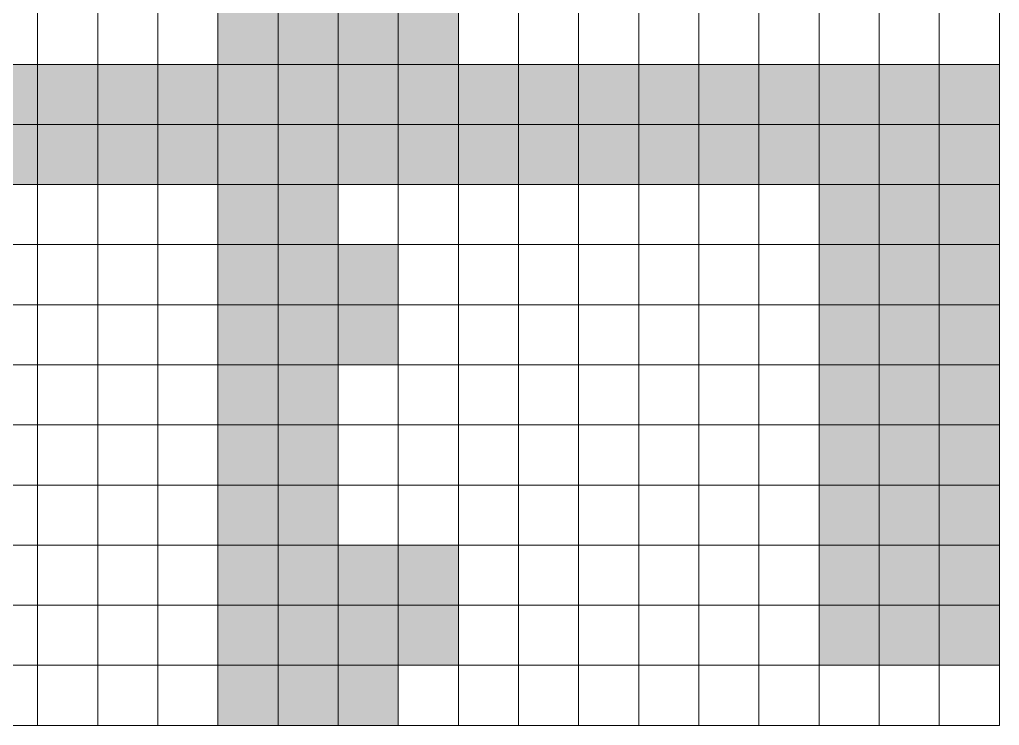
# Model space of a CAD drawing. Header units: millimetres. Extents: x 7481 to 272303, y 53290 to 107290.
# Drawn here: x 107773 to 124073, y 53290 to 65035 of the extents above; entities that cross this region are included whole.
import ezdxf

# ---------------------------------------------------------------- set-up
doc = ezdxf.new("R2010")
doc.units = ezdxf.units.MM
doc.layers.get('0').update_dxf_attribs({"lineweight": 0})
for name, color, linetype in [('l_road', 7, 'Continuous'), ('l_square', 30, 'Continuous'), ('river', 140, 'Continuous')]:
    doc.layers.add(name, color=color, linetype=linetype)

msp = doc.modelspace()

# ---------------------------------------------------------------- hatches: boundary and pattern name
at = {"layer": 'l_road'}
h = msp.add_hatch(color=256, dxfattribs=at)
h.dxf.hatch_style = 1
h.paths.add_polyline_path([(108073, 64290), (107073, 64290), (107073, 63290), (108073, 63290)])
h = msp.add_hatch(color=256, dxfattribs=at)
h.dxf.hatch_style = 1
h.paths.add_polyline_path([(109073, 64290), (108073, 64290), (108073, 63290), (109073, 63290)])
h = msp.add_hatch(color=256, dxfattribs=at)
h.dxf.hatch_style = 1
h.paths.add_polyline_path([(110073, 64290), (109073, 64290), (109073, 63290), (110073, 63290)])
h = msp.add_hatch(color=256, dxfattribs=at)
h.dxf.hatch_style = 1
h.paths.add_polyline_path([(111073, 64290), (110073, 64290), (110073, 63290), (111073, 63290)])
h = msp.add_hatch(color=256, dxfattribs=at)
h.dxf.hatch_style = 1
h.paths.add_polyline_path([(112073, 64290), (111073, 64290), (111073, 63290), (112073, 63290)])
h = msp.add_hatch(color=256, dxfattribs=at)
h.dxf.hatch_style = 1
h.paths.add_polyline_path([(113073, 64290), (112073, 64290), (112073, 63290), (113073, 63290)])
h = msp.add_hatch(color=256, dxfattribs=at)
h.dxf.hatch_style = 1
h.paths.add_polyline_path([(114073, 64290), (113073, 64290), (113073, 63290), (114073, 63290)])
h = msp.add_hatch(color=256, dxfattribs=at)
h.dxf.hatch_style = 1
h.paths.add_polyline_path([(115073, 64290), (114073, 64290), (114073, 63290), (115073, 63290)])
h = msp.add_hatch(color=256, dxfattribs=at)
h.dxf.hatch_style = 1
h.paths.add_polyline_path([(116073, 64290), (115073, 64290), (115073, 63290), (116073, 63290)])
h = msp.add_hatch(color=256, dxfattribs=at)
h.dxf.hatch_style = 1
h.paths.add_polyline_path([(117073, 64290), (116073, 64290), (116073, 63290), (117073, 63290)])
h = msp.add_hatch(color=256, dxfattribs=at)
h.dxf.hatch_style = 1
h.paths.add_polyline_path([(118073, 64290), (117073, 64290), (117073, 63290), (118073, 63290)])
h = msp.add_hatch(color=256, dxfattribs=at)
h.dxf.hatch_style = 1
h.paths.add_polyline_path([(119073, 64290), (118073, 64290), (118073, 63290), (119073, 63290)])
h = msp.add_hatch(color=256, dxfattribs=at)
h.dxf.hatch_style = 1
h.paths.add_polyline_path([(120073, 64290), (119073, 64290), (119073, 63290), (120073, 63290)])
h = msp.add_hatch(color=256, dxfattribs=at)
h.dxf.hatch_style = 1
h.paths.add_polyline_path([(121073, 64290), (120073, 64290), (120073, 63290), (121073, 63290)])
h = msp.add_hatch(color=256, dxfattribs=at)
h.dxf.hatch_style = 1
h.paths.add_polyline_path([(122073, 64290), (121073, 64290), (121073, 63290), (122073, 63290)])
h = msp.add_hatch(color=256, dxfattribs=at)
h.dxf.hatch_style = 1
h.paths.add_polyline_path([(123073, 64290), (122073, 64290), (122073, 63290), (123073, 63290)])
h = msp.add_hatch(color=256, dxfattribs=at)
h.dxf.hatch_style = 1
h.paths.add_polyline_path([(124073, 64290), (123073, 64290), (123073, 63290), (124073, 63290)])
h = msp.add_hatch(color=256, dxfattribs=at)
h.dxf.hatch_style = 1
h.paths.add_polyline_path([(108073, 63290), (107073, 63290), (107073, 62290), (108073, 62290)])
h = msp.add_hatch(color=256, dxfattribs=at)
h.dxf.hatch_style = 1
h.paths.add_polyline_path([(109073, 63290), (108073, 63290), (108073, 62290), (109073, 62290)])
h = msp.add_hatch(color=256, dxfattribs=at)
h.dxf.hatch_style = 1
h.paths.add_polyline_path([(110073, 63290), (109073, 63290), (109073, 62290), (110073, 62290)])
h = msp.add_hatch(color=256, dxfattribs=at)
h.dxf.hatch_style = 1
h.paths.add_polyline_path([(111073, 63290), (110073, 63290), (110073, 62290), (111073, 62290)])
h = msp.add_hatch(color=256, dxfattribs=at)
h.dxf.hatch_style = 1
h.paths.add_polyline_path([(112073, 63290), (111073, 63290), (111073, 62290), (112073, 62290)])
h = msp.add_hatch(color=256, dxfattribs=at)
h.dxf.hatch_style = 1
h.paths.add_polyline_path([(113073, 63290), (112073, 63290), (112073, 62290), (113073, 62290)])
h = msp.add_hatch(color=256, dxfattribs=at)
h.dxf.hatch_style = 1
h.paths.add_polyline_path([(114073, 63290), (113073, 63290), (113073, 62290), (114073, 62290)])
h = msp.add_hatch(color=256, dxfattribs=at)
h.dxf.hatch_style = 1
h.paths.add_polyline_path([(115073, 63290), (114073, 63290), (114073, 62290), (115073, 62290)])
h = msp.add_hatch(color=256, dxfattribs=at)
h.dxf.hatch_style = 1
h.paths.add_polyline_path([(116073, 63290), (115073, 63290), (115073, 62290), (116073, 62290)])
h = msp.add_hatch(color=256, dxfattribs=at)
h.dxf.hatch_style = 1
h.paths.add_polyline_path([(117073, 63290), (116073, 63290), (116073, 62290), (117073, 62290)])
h = msp.add_hatch(color=256, dxfattribs=at)
h.dxf.hatch_style = 1
h.paths.add_polyline_path([(118073, 63290), (117073, 63290), (117073, 62290), (118073, 62290)])
h = msp.add_hatch(color=256, dxfattribs=at)
h.dxf.hatch_style = 1
h.paths.add_polyline_path([(119073, 63290), (118073, 63290), (118073, 62290), (119073, 62290)])
h = msp.add_hatch(color=256, dxfattribs=at)
h.dxf.hatch_style = 1
h.paths.add_polyline_path([(120073, 63290), (119073, 63290), (119073, 62290), (120073, 62290)])
h = msp.add_hatch(color=256, dxfattribs=at)
h.dxf.hatch_style = 1
h.paths.add_polyline_path([(121073, 63290), (120073, 63290), (120073, 62290), (121073, 62290)])
h = msp.add_hatch(color=256, dxfattribs=at)
h.dxf.hatch_style = 1
h.paths.add_polyline_path([(122073, 63290), (121073, 63290), (121073, 62290), (122073, 62290)])
h = msp.add_hatch(color=256, dxfattribs=at)
h.dxf.hatch_style = 1
h.paths.add_polyline_path([(123073, 63290), (122073, 63290), (122073, 62290), (123073, 62290)])
h = msp.add_hatch(color=256, dxfattribs=at)
h.dxf.hatch_style = 1
h.paths.add_polyline_path([(124073, 63290), (123073, 63290), (123073, 62290), (124073, 62290)])
at = {"layer": 'l_square'}
h = msp.add_hatch(color=256, dxfattribs=at)
h.dxf.hatch_style = 1
h.paths.add_polyline_path([(114073, 65290), (113073, 65290), (113073, 64290), (114073, 64290)])
h = msp.add_hatch(color=256, dxfattribs=at)
h.dxf.hatch_style = 1
h.paths.add_polyline_path([(115073, 65290), (114073, 65290), (114073, 64290), (115073, 64290)])
h = msp.add_hatch(color=256, dxfattribs=at)
h.dxf.hatch_style = 1
h.paths.add_polyline_path([(114073, 56290), (113073, 56290), (113073, 55290), (114073, 55290)])
h = msp.add_hatch(color=256, dxfattribs=at)
h.dxf.hatch_style = 1
h.paths.add_polyline_path([(115073, 56290), (114073, 56290), (114073, 55290), (115073, 55290)])
h = msp.add_hatch(color=256, dxfattribs=at)
h.dxf.hatch_style = 1
h.paths.add_polyline_path([(114073, 55290), (113073, 55290), (113073, 54290), (114073, 54290)])
h = msp.add_hatch(color=256, dxfattribs=at)
h.dxf.hatch_style = 1
h.paths.add_polyline_path([(115073, 55290), (114073, 55290), (114073, 54290), (115073, 54290)])
h = msp.add_hatch(color=256, dxfattribs=at)
h.dxf.hatch_style = 1
h.paths.add_polyline_path([(114073, 54290), (113073, 54290), (113073, 53290), (114073, 53290)])
at = {"layer": 'river'}
h = msp.add_hatch(color=256, dxfattribs=at)
h.dxf.hatch_style = 1
h.paths.add_polyline_path([(112073, 65290), (111073, 65290), (111073, 64290), (112073, 64290)])
h = msp.add_hatch(color=256, dxfattribs=at)
h.dxf.hatch_style = 1
h.paths.add_polyline_path([(113073, 65290), (112073, 65290), (112073, 64290), (113073, 64290)])
h = msp.add_hatch(color=256, dxfattribs=at)
h.dxf.hatch_style = 1
h.paths.add_polyline_path([(112073, 62290), (111073, 62290), (111073, 61290), (112073, 61290)])
h = msp.add_hatch(color=256, dxfattribs=at)
h.dxf.hatch_style = 1
h.paths.add_polyline_path([(113073, 62290), (112073, 62290), (112073, 61290), (113073, 61290)])
h = msp.add_hatch(color=256, dxfattribs=at)
h.dxf.hatch_style = 1
h.paths.add_polyline_path([(122073, 62290), (121073, 62290), (121073, 61290), (122073, 61290)])
h = msp.add_hatch(color=256, dxfattribs=at)
h.dxf.hatch_style = 1
h.paths.add_polyline_path([(123073, 62290), (122073, 62290), (122073, 61290), (123073, 61290)])
h = msp.add_hatch(color=256, dxfattribs=at)
h.dxf.hatch_style = 1
h.paths.add_polyline_path([(124073, 62290), (123073, 62290), (123073, 61290), (124073, 61290)])
h = msp.add_hatch(color=256, dxfattribs=at)
h.dxf.hatch_style = 1
h.paths.add_polyline_path([(112073, 61290), (111073, 61290), (111073, 60290), (112073, 60290)])
h = msp.add_hatch(color=256, dxfattribs=at)
h.dxf.hatch_style = 1
h.paths.add_polyline_path([(113073, 61290), (112073, 61290), (112073, 60290), (113073, 60290)])
h = msp.add_hatch(color=256, dxfattribs=at)
h.dxf.hatch_style = 1
h.paths.add_polyline_path([(114073, 61290), (113073, 61290), (113073, 60290), (114073, 60290)])
h = msp.add_hatch(color=256, dxfattribs=at)
h.dxf.hatch_style = 1
h.paths.add_polyline_path([(122073, 61290), (121073, 61290), (121073, 60290), (122073, 60290)])
h = msp.add_hatch(color=256, dxfattribs=at)
h.dxf.hatch_style = 1
h.paths.add_polyline_path([(123073, 61290), (122073, 61290), (122073, 60290), (123073, 60290)])
h = msp.add_hatch(color=256, dxfattribs=at)
h.dxf.hatch_style = 1
h.paths.add_polyline_path([(124073, 61290), (123073, 61290), (123073, 60290), (124073, 60290)])
h = msp.add_hatch(color=256, dxfattribs=at)
h.dxf.hatch_style = 1
h.paths.add_polyline_path([(112073, 60290), (111073, 60290), (111073, 59290), (112073, 59290)])
h = msp.add_hatch(color=256, dxfattribs=at)
h.dxf.hatch_style = 1
h.paths.add_polyline_path([(113073, 60290), (112073, 60290), (112073, 59290), (113073, 59290)])
h = msp.add_hatch(color=256, dxfattribs=at)
h.dxf.hatch_style = 1
h.paths.add_polyline_path([(114073, 60290), (113073, 60290), (113073, 59290), (114073, 59290)])
h = msp.add_hatch(color=256, dxfattribs=at)
h.dxf.hatch_style = 1
h.paths.add_polyline_path([(122073, 60290), (121073, 60290), (121073, 59290), (122073, 59290)])
h = msp.add_hatch(color=256, dxfattribs=at)
h.dxf.hatch_style = 1
h.paths.add_polyline_path([(123073, 60290), (122073, 60290), (122073, 59290), (123073, 59290)])
h = msp.add_hatch(color=256, dxfattribs=at)
h.dxf.hatch_style = 1
h.paths.add_polyline_path([(124073, 60290), (123073, 60290), (123073, 59290), (124073, 59290)])
h = msp.add_hatch(color=256, dxfattribs=at)
h.dxf.hatch_style = 1
h.paths.add_polyline_path([(112073, 59290), (111073, 59290), (111073, 58290), (112073, 58290)])
h = msp.add_hatch(color=256, dxfattribs=at)
h.dxf.hatch_style = 1
h.paths.add_polyline_path([(113073, 59290), (112073, 59290), (112073, 58290), (113073, 58290)])
h = msp.add_hatch(color=256, dxfattribs=at)
h.dxf.hatch_style = 1
h.paths.add_polyline_path([(122073, 59290), (121073, 59290), (121073, 58290), (122073, 58290)])
h = msp.add_hatch(color=256, dxfattribs=at)
h.dxf.hatch_style = 1
h.paths.add_polyline_path([(123073, 59290), (122073, 59290), (122073, 58290), (123073, 58290)])
h = msp.add_hatch(color=256, dxfattribs=at)
h.dxf.hatch_style = 1
h.paths.add_polyline_path([(124073, 59290), (123073, 59290), (123073, 58290), (124073, 58290)])
h = msp.add_hatch(color=256, dxfattribs=at)
h.dxf.hatch_style = 1
h.paths.add_polyline_path([(112073, 58290), (111073, 58290), (111073, 57290), (112073, 57290)])
h = msp.add_hatch(color=256, dxfattribs=at)
h.dxf.hatch_style = 1
h.paths.add_polyline_path([(113073, 58290), (112073, 58290), (112073, 57290), (113073, 57290)])
h = msp.add_hatch(color=256, dxfattribs=at)
h.dxf.hatch_style = 1
h.paths.add_polyline_path([(122073, 58290), (121073, 58290), (121073, 57290), (122073, 57290)])
h = msp.add_hatch(color=256, dxfattribs=at)
h.dxf.hatch_style = 1
h.paths.add_polyline_path([(123073, 58290), (122073, 58290), (122073, 57290), (123073, 57290)])
h = msp.add_hatch(color=256, dxfattribs=at)
h.dxf.hatch_style = 1
h.paths.add_polyline_path([(124073, 58290), (123073, 58290), (123073, 57290), (124073, 57290)])
h = msp.add_hatch(color=256, dxfattribs=at)
h.dxf.hatch_style = 1
h.paths.add_polyline_path([(112073, 57290), (111073, 57290), (111073, 56290), (112073, 56290)])
h = msp.add_hatch(color=256, dxfattribs=at)
h.dxf.hatch_style = 1
h.paths.add_polyline_path([(113073, 57290), (112073, 57290), (112073, 56290), (113073, 56290)])
h = msp.add_hatch(color=256, dxfattribs=at)
h.dxf.hatch_style = 1
h.paths.add_polyline_path([(122073, 57290), (121073, 57290), (121073, 56290), (122073, 56290)])
h = msp.add_hatch(color=256, dxfattribs=at)
h.dxf.hatch_style = 1
h.paths.add_polyline_path([(123073, 57290), (122073, 57290), (122073, 56290), (123073, 56290)])
h = msp.add_hatch(color=256, dxfattribs=at)
h.dxf.hatch_style = 1
h.paths.add_polyline_path([(124073, 57290), (123073, 57290), (123073, 56290), (124073, 56290)])
h = msp.add_hatch(color=256, dxfattribs=at)
h.dxf.hatch_style = 1
h.paths.add_polyline_path([(112073, 56290), (111073, 56290), (111073, 55290), (112073, 55290)])
h = msp.add_hatch(color=256, dxfattribs=at)
h.dxf.hatch_style = 1
h.paths.add_polyline_path([(113073, 56290), (112073, 56290), (112073, 55290), (113073, 55290)])
h = msp.add_hatch(color=256, dxfattribs=at)
h.dxf.hatch_style = 1
h.paths.add_polyline_path([(122073, 56290), (121073, 56290), (121073, 55290), (122073, 55290)])
h = msp.add_hatch(color=256, dxfattribs=at)
h.dxf.hatch_style = 1
h.paths.add_polyline_path([(123073, 56290), (122073, 56290), (122073, 55290), (123073, 55290)])
h = msp.add_hatch(color=256, dxfattribs=at)
h.dxf.hatch_style = 1
h.paths.add_polyline_path([(124073, 56290), (123073, 56290), (123073, 55290), (124073, 55290)])
h = msp.add_hatch(color=256, dxfattribs=at)
h.dxf.hatch_style = 1
h.paths.add_polyline_path([(112073, 55290), (111073, 55290), (111073, 54290), (112073, 54290)])
h = msp.add_hatch(color=256, dxfattribs=at)
h.dxf.hatch_style = 1
h.paths.add_polyline_path([(113073, 55290), (112073, 55290), (112073, 54290), (113073, 54290)])
h = msp.add_hatch(color=256, dxfattribs=at)
h.dxf.hatch_style = 1
h.paths.add_polyline_path([(122073, 55290), (121073, 55290), (121073, 54290), (122073, 54290)])
h = msp.add_hatch(color=256, dxfattribs=at)
h.dxf.hatch_style = 1
h.paths.add_polyline_path([(123073, 55290), (122073, 55290), (122073, 54290), (123073, 54290)])
h = msp.add_hatch(color=256, dxfattribs=at)
h.dxf.hatch_style = 1
h.paths.add_polyline_path([(124073, 55290), (123073, 55290), (123073, 54290), (124073, 54290)])
h = msp.add_hatch(color=256, dxfattribs=at)
h.dxf.hatch_style = 1
h.paths.add_polyline_path([(112073, 54290), (111073, 54290), (111073, 53290), (112073, 53290)])
h = msp.add_hatch(color=256, dxfattribs=at)
h.dxf.hatch_style = 1
h.paths.add_polyline_path([(113073, 54290), (112073, 54290), (112073, 53290), (113073, 53290)])

# ---------------------------------------------------------------- linework, layer by layer
for points in [[(107073, 64290), (108073, 64290), (108073, 65290), (107073, 65290)], [(108073, 64290), (109073, 64290), (109073, 65290), (108073, 65290)], [(109073, 64290), (110073, 64290), (110073, 65290), (109073, 65290)], [(110073, 64290), (111073, 64290), (111073, 65290), (110073, 65290)], [(111073, 64290), (112073, 64290), (112073, 65290), (111073, 65290)], [(112073, 64290), (113073, 64290), (113073, 65290), (112073, 65290)], [(113073, 64290), (114073, 64290), (114073, 65290), (113073, 65290)], [(114073, 64290), (115073, 64290), (115073, 65290), (114073, 65290)], [(115073, 64290), (116073, 64290), (116073, 65290), (115073, 65290)], [(116073, 64290), (117073, 64290), (117073, 65290), (116073, 65290)], [(117073, 64290), (118073, 64290), (118073, 65290), (117073, 65290)], [(118073, 64290), (119073, 64290), (119073, 65290), (118073, 65290)], [(119073, 64290), (120073, 64290), (120073, 65290), (119073, 65290)], [(120073, 64290), (121073, 64290), (121073, 65290), (120073, 65290)], [(121073, 64290), (122073, 64290), (122073, 65290), (121073, 65290)], [(122073, 64290), (123073, 64290), (123073, 65290), (122073, 65290)], [(123073, 64290), (124073, 64290), (124073, 65290), (123073, 65290)], [(107073, 63290), (108073, 63290), (108073, 64290), (107073, 64290)], [(108073, 63290), (109073, 63290), (109073, 64290), (108073, 64290)], [(109073, 63290), (110073, 63290), (110073, 64290), (109073, 64290)], [(110073, 63290), (111073, 63290), (111073, 64290), (110073, 64290)], [(111073, 63290), (112073, 63290), (112073, 64290), (111073, 64290)], [(112073, 63290), (113073, 63290), (113073, 64290), (112073, 64290)], [(113073, 63290), (114073, 63290), (114073, 64290), (113073, 64290)], [(114073, 63290), (115073, 63290), (115073, 64290), (114073, 64290)], [(115073, 63290), (116073, 63290), (116073, 64290), (115073, 64290)], [(116073, 63290), (117073, 63290), (117073, 64290), (116073, 64290)], [(117073, 63290), (118073, 63290), (118073, 64290), (117073, 64290)], [(118073, 63290), (119073, 63290), (119073, 64290), (118073, 64290)], [(119073, 63290), (120073, 63290), (120073, 64290), (119073, 64290)], [(120073, 63290), (121073, 63290), (121073, 64290), (120073, 64290)], [(121073, 63290), (122073, 63290), (122073, 64290), (121073, 64290)], [(122073, 63290), (123073, 63290), (123073, 64290), (122073, 64290)], [(123073, 63290), (124073, 63290), (124073, 64290), (123073, 64290)], [(107073, 62290), (108073, 62290), (108073, 63290), (107073, 63290)], [(108073, 62290), (109073, 62290), (109073, 63290), (108073, 63290)], [(109073, 62290), (110073, 62290), (110073, 63290), (109073, 63290)], [(110073, 62290), (111073, 62290), (111073, 63290), (110073, 63290)], [(111073, 62290), (112073, 62290), (112073, 63290), (111073, 63290)], [(112073, 62290), (113073, 62290), (113073, 63290), (112073, 63290)], [(113073, 62290), (114073, 62290), (114073, 63290), (113073, 63290)], [(114073, 62290), (115073, 62290), (115073, 63290), (114073, 63290)], [(115073, 62290), (116073, 62290), (116073, 63290), (115073, 63290)], [(116073, 62290), (117073, 62290), (117073, 63290), (116073, 63290)], [(117073, 62290), (118073, 62290), (118073, 63290), (117073, 63290)], [(118073, 62290), (119073, 62290), (119073, 63290), (118073, 63290)], [(119073, 62290), (120073, 62290), (120073, 63290), (119073, 63290)], [(120073, 62290), (121073, 62290), (121073, 63290), (120073, 63290)], [(121073, 62290), (122073, 62290), (122073, 63290), (121073, 63290)], [(122073, 62290), (123073, 62290), (123073, 63290), (122073, 63290)], [(123073, 62290), (124073, 62290), (124073, 63290), (123073, 63290)], [(107073, 61290), (108073, 61290), (108073, 62290), (107073, 62290)], [(108073, 61290), (109073, 61290), (109073, 62290), (108073, 62290)], [(109073, 61290), (110073, 61290), (110073, 62290), (109073, 62290)], [(110073, 61290), (111073, 61290), (111073, 62290), (110073, 62290)], [(111073, 61290), (112073, 61290), (112073, 62290), (111073, 62290)], [(112073, 61290), (113073, 61290), (113073, 62290), (112073, 62290)], [(113073, 61290), (114073, 61290), (114073, 62290), (113073, 62290)], [(114073, 61290), (115073, 61290), (115073, 62290), (114073, 62290)], [(115073, 61290), (116073, 61290), (116073, 62290), (115073, 62290)], [(116073, 61290), (117073, 61290), (117073, 62290), (116073, 62290)], [(117073, 61290), (118073, 61290), (118073, 62290), (117073, 62290)], [(118073, 61290), (119073, 61290), (119073, 62290), (118073, 62290)], [(119073, 61290), (120073, 61290), (120073, 62290), (119073, 62290)], [(120073, 61290), (121073, 61290), (121073, 62290), (120073, 62290)], [(121073, 61290), (122073, 61290), (122073, 62290), (121073, 62290)], [(122073, 61290), (123073, 61290), (123073, 62290), (122073, 62290)], [(123073, 61290), (124073, 61290), (124073, 62290), (123073, 62290)], [(107073, 60290), (108073, 60290), (108073, 61290), (107073, 61290)], [(108073, 60290), (109073, 60290), (109073, 61290), (108073, 61290)], [(109073, 60290), (110073, 60290), (110073, 61290), (109073, 61290)], [(110073, 60290), (111073, 60290), (111073, 61290), (110073, 61290)], [(111073, 60290), (112073, 60290), (112073, 61290), (111073, 61290)], [(112073, 60290), (113073, 60290), (113073, 61290), (112073, 61290)], [(113073, 60290), (114073, 60290), (114073, 61290), (113073, 61290)], [(114073, 60290), (115073, 60290), (115073, 61290), (114073, 61290)], [(115073, 60290), (116073, 60290), (116073, 61290), (115073, 61290)], [(116073, 60290), (117073, 60290), (117073, 61290), (116073, 61290)], [(117073, 60290), (118073, 60290), (118073, 61290), (117073, 61290)], [(118073, 60290), (119073, 60290), (119073, 61290), (118073, 61290)], [(119073, 60290), (120073, 60290), (120073, 61290), (119073, 61290)], [(120073, 60290), (121073, 60290), (121073, 61290), (120073, 61290)], [(121073, 60290), (122073, 60290), (122073, 61290), (121073, 61290)], [(122073, 60290), (123073, 60290), (123073, 61290), (122073, 61290)], [(123073, 60290), (124073, 60290), (124073, 61290), (123073, 61290)], [(107073, 59290), (108073, 59290), (108073, 60290), (107073, 60290)], [(108073, 59290), (109073, 59290), (109073, 60290), (108073, 60290)], [(109073, 59290), (110073, 59290), (110073, 60290), (109073, 60290)], [(110073, 59290), (111073, 59290), (111073, 60290), (110073, 60290)], [(111073, 59290), (112073, 59290), (112073, 60290), (111073, 60290)], [(112073, 59290), (113073, 59290), (113073, 60290), (112073, 60290)], [(113073, 59290), (114073, 59290), (114073, 60290), (113073, 60290)], [(114073, 59290), (115073, 59290), (115073, 60290), (114073, 60290)], [(115073, 59290), (116073, 59290), (116073, 60290), (115073, 60290)], [(116073, 59290), (117073, 59290), (117073, 60290), (116073, 60290)], [(117073, 59290), (118073, 59290), (118073, 60290), (117073, 60290)], [(118073, 59290), (119073, 59290), (119073, 60290), (118073, 60290)], [(119073, 59290), (120073, 59290), (120073, 60290), (119073, 60290)], [(120073, 59290), (121073, 59290), (121073, 60290), (120073, 60290)], [(121073, 59290), (122073, 59290), (122073, 60290), (121073, 60290)], [(122073, 59290), (123073, 59290), (123073, 60290), (122073, 60290)], [(123073, 59290), (124073, 59290), (124073, 60290), (123073, 60290)], [(107073, 58290), (108073, 58290), (108073, 59290), (107073, 59290)], [(108073, 58290), (109073, 58290), (109073, 59290), (108073, 59290)], [(109073, 58290), (110073, 58290), (110073, 59290), (109073, 59290)], [(110073, 58290), (111073, 58290), (111073, 59290), (110073, 59290)], [(111073, 58290), (112073, 58290), (112073, 59290), (111073, 59290)], [(112073, 58290), (113073, 58290), (113073, 59290), (112073, 59290)], [(113073, 58290), (114073, 58290), (114073, 59290), (113073, 59290)], [(114073, 58290), (115073, 58290), (115073, 59290), (114073, 59290)], [(115073, 58290), (116073, 58290), (116073, 59290), (115073, 59290)], [(116073, 58290), (117073, 58290), (117073, 59290), (116073, 59290)], [(117073, 58290), (118073, 58290), (118073, 59290), (117073, 59290)], [(118073, 58290), (119073, 58290), (119073, 59290), (118073, 59290)], [(119073, 58290), (120073, 58290), (120073, 59290), (119073, 59290)], [(120073, 58290), (121073, 58290), (121073, 59290), (120073, 59290)], [(121073, 58290), (122073, 58290), (122073, 59290), (121073, 59290)], [(122073, 58290), (123073, 58290), (123073, 59290), (122073, 59290)], [(123073, 58290), (124073, 58290), (124073, 59290), (123073, 59290)], [(107073, 57290), (108073, 57290), (108073, 58290), (107073, 58290)], [(108073, 57290), (109073, 57290), (109073, 58290), (108073, 58290)], [(109073, 57290), (110073, 57290), (110073, 58290), (109073, 58290)], [(110073, 57290), (111073, 57290), (111073, 58290), (110073, 58290)], [(111073, 57290), (112073, 57290), (112073, 58290), (111073, 58290)], [(112073, 57290), (113073, 57290), (113073, 58290), (112073, 58290)], [(113073, 57290), (114073, 57290), (114073, 58290), (113073, 58290)], [(114073, 57290), (115073, 57290), (115073, 58290), (114073, 58290)], [(115073, 57290), (116073, 57290), (116073, 58290), (115073, 58290)], [(116073, 57290), (117073, 57290), (117073, 58290), (116073, 58290)], [(117073, 57290), (118073, 57290), (118073, 58290), (117073, 58290)], [(118073, 57290), (119073, 57290), (119073, 58290), (118073, 58290)], [(119073, 57290), (120073, 57290), (120073, 58290), (119073, 58290)], [(120073, 57290), (121073, 57290), (121073, 58290), (120073, 58290)], [(121073, 57290), (122073, 57290), (122073, 58290), (121073, 58290)], [(122073, 57290), (123073, 57290), (123073, 58290), (122073, 58290)], [(123073, 57290), (124073, 57290), (124073, 58290), (123073, 58290)], [(107073, 56290), (108073, 56290), (108073, 57290), (107073, 57290)], [(108073, 56290), (109073, 56290), (109073, 57290), (108073, 57290)], [(109073, 56290), (110073, 56290), (110073, 57290), (109073, 57290)], [(110073, 56290), (111073, 56290), (111073, 57290), (110073, 57290)], [(111073, 56290), (112073, 56290), (112073, 57290), (111073, 57290)], [(112073, 56290), (113073, 56290), (113073, 57290), (112073, 57290)], [(113073, 56290), (114073, 56290), (114073, 57290), (113073, 57290)], [(114073, 56290), (115073, 56290), (115073, 57290), (114073, 57290)], [(115073, 56290), (116073, 56290), (116073, 57290), (115073, 57290)], [(116073, 56290), (117073, 56290), (117073, 57290), (116073, 57290)], [(117073, 56290), (118073, 56290), (118073, 57290), (117073, 57290)], [(118073, 56290), (119073, 56290), (119073, 57290), (118073, 57290)], [(119073, 56290), (120073, 56290), (120073, 57290), (119073, 57290)], [(120073, 56290), (121073, 56290), (121073, 57290), (120073, 57290)], [(121073, 56290), (122073, 56290), (122073, 57290), (121073, 57290)], [(122073, 56290), (123073, 56290), (123073, 57290), (122073, 57290)], [(123073, 56290), (124073, 56290), (124073, 57290), (123073, 57290)], [(107073, 55290), (108073, 55290), (108073, 56290), (107073, 56290)], [(108073, 55290), (109073, 55290), (109073, 56290), (108073, 56290)], [(109073, 55290), (110073, 55290), (110073, 56290), (109073, 56290)], [(110073, 55290), (111073, 55290), (111073, 56290), (110073, 56290)], [(111073, 55290), (112073, 55290), (112073, 56290), (111073, 56290)], [(112073, 55290), (113073, 55290), (113073, 56290), (112073, 56290)], [(113073, 55290), (114073, 55290), (114073, 56290), (113073, 56290)], [(114073, 55290), (115073, 55290), (115073, 56290), (114073, 56290)], [(115073, 55290), (116073, 55290), (116073, 56290), (115073, 56290)], [(116073, 55290), (117073, 55290), (117073, 56290), (116073, 56290)], [(117073, 55290), (118073, 55290), (118073, 56290), (117073, 56290)], [(118073, 55290), (119073, 55290), (119073, 56290), (118073, 56290)], [(119073, 55290), (120073, 55290), (120073, 56290), (119073, 56290)], [(120073, 55290), (121073, 55290), (121073, 56290), (120073, 56290)], [(121073, 55290), (122073, 55290), (122073, 56290), (121073, 56290)], [(122073, 55290), (123073, 55290), (123073, 56290), (122073, 56290)], [(123073, 55290), (124073, 55290), (124073, 56290), (123073, 56290)], [(107073, 54290), (108073, 54290), (108073, 55290), (107073, 55290)], [(108073, 54290), (109073, 54290), (109073, 55290), (108073, 55290)], [(109073, 54290), (110073, 54290), (110073, 55290), (109073, 55290)], [(110073, 54290), (111073, 54290), (111073, 55290), (110073, 55290)], [(111073, 54290), (112073, 54290), (112073, 55290), (111073, 55290)], [(112073, 54290), (113073, 54290), (113073, 55290), (112073, 55290)], [(113073, 54290), (114073, 54290), (114073, 55290), (113073, 55290)], [(114073, 54290), (115073, 54290), (115073, 55290), (114073, 55290)], [(115073, 54290), (116073, 54290), (116073, 55290), (115073, 55290)], [(116073, 54290), (117073, 54290), (117073, 55290), (116073, 55290)], [(117073, 54290), (118073, 54290), (118073, 55290), (117073, 55290)], [(118073, 54290), (119073, 54290), (119073, 55290), (118073, 55290)], [(119073, 54290), (120073, 54290), (120073, 55290), (119073, 55290)], [(120073, 54290), (121073, 54290), (121073, 55290), (120073, 55290)], [(121073, 54290), (122073, 54290), (122073, 55290), (121073, 55290)], [(122073, 54290), (123073, 54290), (123073, 55290), (122073, 55290)], [(123073, 54290), (124073, 54290), (124073, 55290), (123073, 55290)], [(107073, 53290), (108073, 53290), (108073, 54290), (107073, 54290)], [(108073, 53290), (109073, 53290), (109073, 54290), (108073, 54290)], [(109073, 53290), (110073, 53290), (110073, 54290), (109073, 54290)], [(110073, 53290), (111073, 53290), (111073, 54290), (110073, 54290)], [(111073, 53290), (112073, 53290), (112073, 54290), (111073, 54290)], [(112073, 53290), (113073, 53290), (113073, 54290), (112073, 54290)], [(113073, 53290), (114073, 53290), (114073, 54290), (113073, 54290)], [(114073, 53290), (115073, 53290), (115073, 54290), (114073, 54290)], [(115073, 53290), (116073, 53290), (116073, 54290), (115073, 54290)], [(116073, 53290), (117073, 53290), (117073, 54290), (116073, 54290)], [(117073, 53290), (118073, 53290), (118073, 54290), (117073, 54290)], [(118073, 53290), (119073, 53290), (119073, 54290), (118073, 54290)], [(119073, 53290), (120073, 53290), (120073, 54290), (119073, 54290)], [(120073, 53290), (121073, 53290), (121073, 54290), (120073, 54290)], [(121073, 53290), (122073, 53290), (122073, 54290), (121073, 54290)], [(122073, 53290), (123073, 53290), (123073, 54290), (122073, 54290)], [(123073, 53290), (124073, 53290), (124073, 54290), (123073, 54290)]]:
    msp.add_lwpolyline(points, close=True)

doc.saveas('drawing.dxf')
